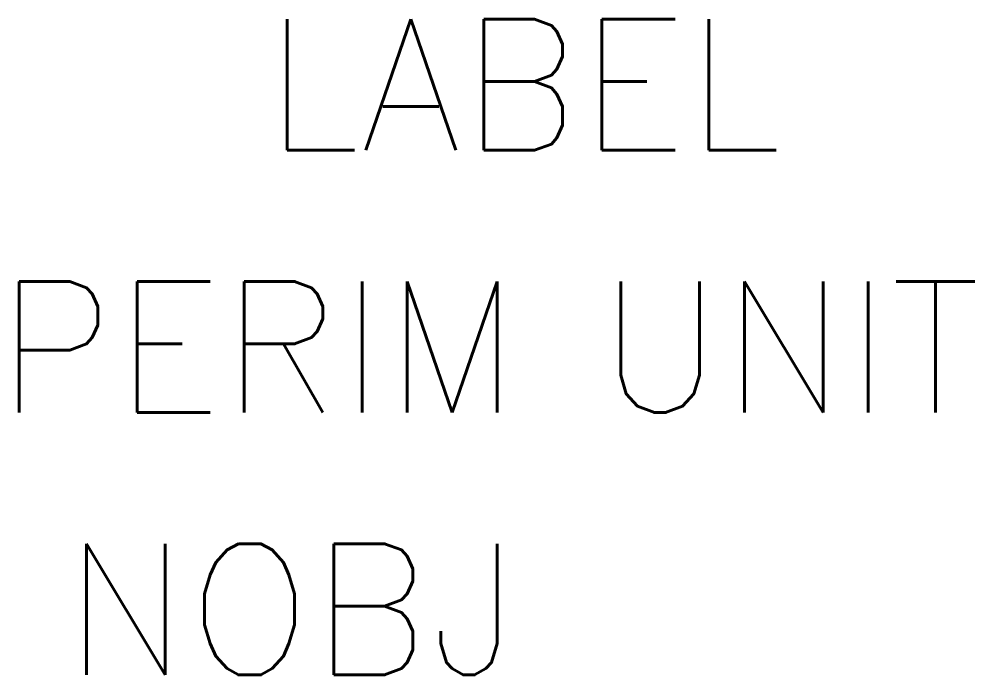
# Model space of a CAD drawing. Header units: millimetres. Extents: x -9.5 to 8.7, y -5 to 7.5.
import ezdxf
from ezdxf.enums import TextEntityAlignment as Align

# ---------------------------------------------------------------- set-up
doc = ezdxf.new("R2010")
doc.units = ezdxf.units.MM
doc.styles.add('Roman', font='romans.shx')

msp = doc.modelspace()

# ---------------------------------------------------------------- texts
at = {"color": 0, "linetype": 'ByBlock', "lineweight": -2, "style": 'Roman'}
for tag, text, p in [('LABEL', 'Longueur totale', (5, 5)), ('PERIM', '0.0', (0, 0)), ('NOBJ', '0', (0, -5))]:
    msp.add_attdef(tag, text=text, height=2.5, dxfattribs=at).set_placement(p, align=Align.RIGHT)
msp.add_attdef('UNIT', (1.5, 0), 'm', height=2.5, dxfattribs=at)

doc.saveas('drawing.dxf')
